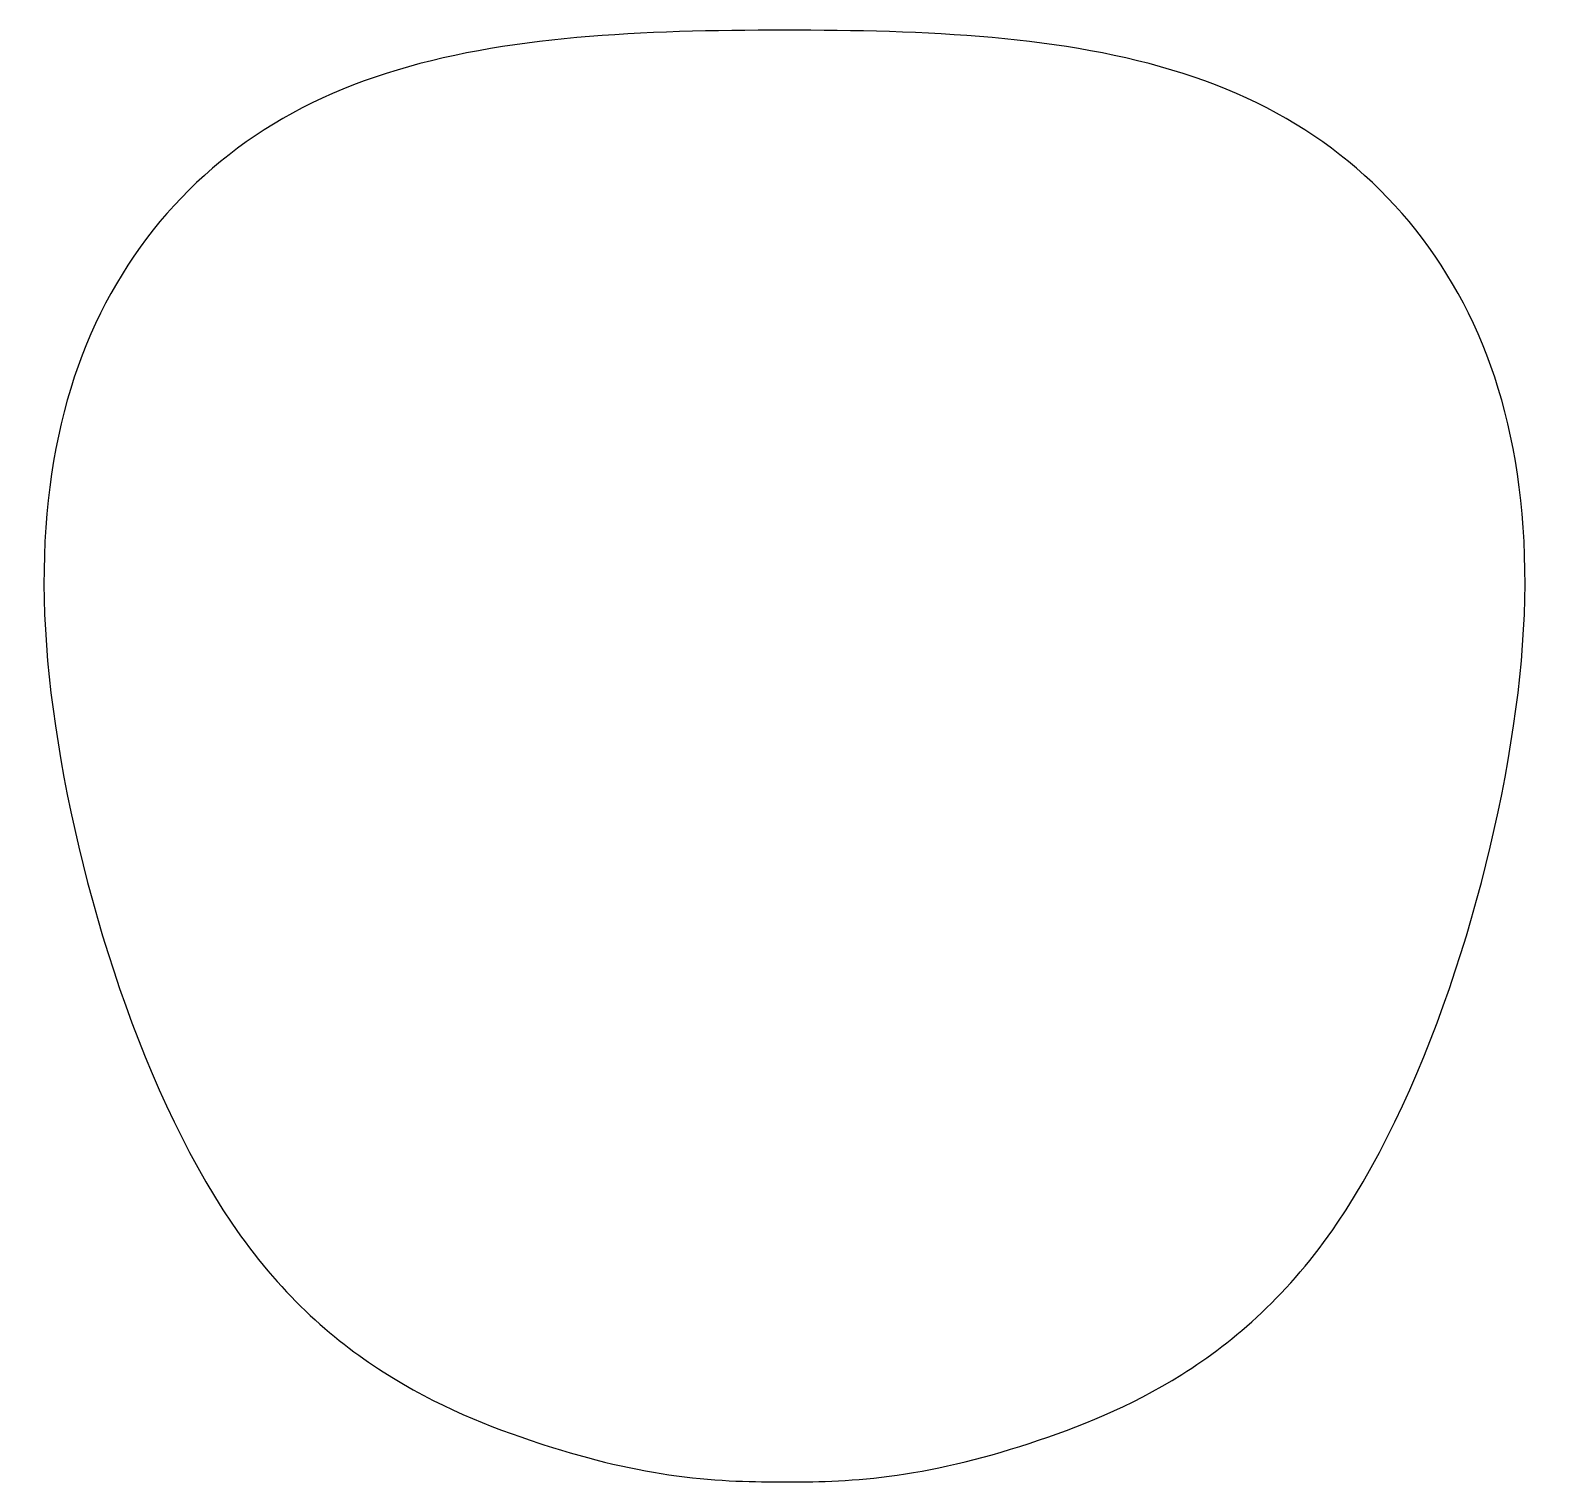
# Model space of a CAD drawing. Header units: millimetres. Extents: x -68 to 68, y 98 to 229.
import ezdxf

# ---------------------------------------------------------------- set-up
doc = ezdxf.new("R2010")
doc.units = ezdxf.units.MM
doc.layers.get('0').update_dxf_attribs({"linetype": 'CONTINUOUS'})

msp = doc.modelspace()

# ---------------------------------------------------------------- linework, layer by layer
msp.add_open_spline([(-21.76, 101.01), (-21.88, 101.05), (-22, 101.09), (-22.12, 101.13), (-26.67, 102.62), (-31.42, 104.49), (-36.26, 107.59), (-40.98, 110.6), (-45.75, 114.82), (-49.96, 121.04), (-58.51, 133.65), (-64.41, 153.26), (-66.3, 168.98), (-68.18, 184.68), (-65.76, 196.8), (-60.39, 205.96), (-55.02, 215.13), (-46.73, 221.57), (-36.01, 224.98), (-25.29, 228.4), (-12.75, 228.89), (0, 228.89), (12.75, 228.89), (25.29, 228.4), (36.02, 224.98), (46.73, 221.57), (55.02, 215.13), (60.39, 205.96), (65.76, 196.8), (68.18, 184.68), (66.3, 168.98), (64.41, 153.26), (58.51, 133.65), (49.96, 121.04), (45.64, 114.66), (40.74, 110.4), (35.91, 107.36), (31.18, 104.4), (26.56, 102.59), (22.12, 101.13), (17.58, 99.64), (13.31, 98.66), (9.47, 98.16), (5.72, 97.67), (2.51, 97.65), (0, 97.65), (-2.57, 97.65), (-5.89, 97.67), (-9.75, 98.19), (-13.42, 98.69), (-17.46, 99.62), (-21.76, 101.01)], degree=3, knots=[11.986827, 11.986827, 11.986827, 11.986827, 12, 12, 12, 12.506107, 12.506107, 12.506107, 13, 13, 13, 14, 14, 14, 15, 15, 15, 16, 16, 16, 17, 17, 17, 18, 18, 18, 19, 19, 19, 20, 20, 20, 21, 21, 21, 21.506107, 21.506107, 21.506107, 22, 22, 22, 22.506107, 22.506107, 22.506107, 23, 23, 23, 23.506107, 23.506107, 23.506107, 23.986827, 23.986827, 23.986827, 23.986827])

doc.saveas('drawing.dxf')
